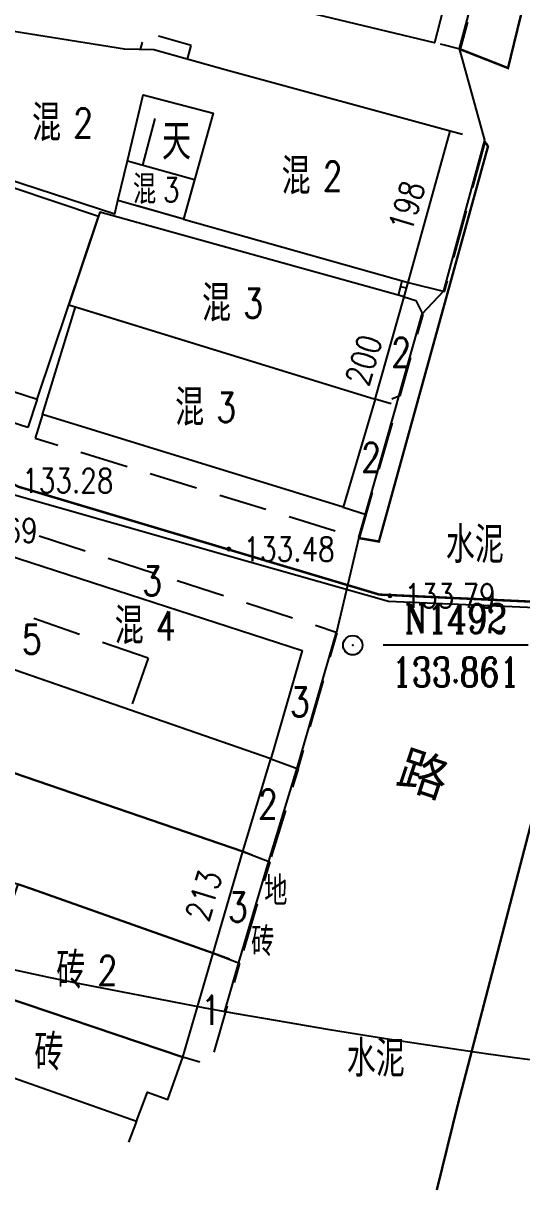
# Model space of a CAD drawing. Extents: x 529262 to 576451, y 2694391 to 2717535.
# Drawn here: x 566934.64 to 566955.24, y 2709936.6 to 2709984.47 of the extents above; entities that cross this region are included whole.
import ezdxf
from ezdxf.enums import TextEntityAlignment as Align
from ezdxf.xclip import XClip

# ---------------------------------------------------------------- set-up
doc = ezdxf.new("R2010")
doc.units = 0
doc.header["$XCLIPFRAME"] = 0
doc.linetypes.add('X5', pattern=[3, 2, -1])
for name, color, linetype in [('a红线图', 1, 'Continuous'), ('DLSS', 4, 'Continuous'), ('DMTZ', 8, 'Continuous'), ('GCD', 8, 'Continuous'), ('JMD', 8, 'Continuous'), ('KZD', 8, 'Continuous'), ('PP-COM', 7, 'Continuous'), ('RD-中线', 40, 'Continuous'), ('RD-红线', 7, 'Continuous'), ('RD-街巷路', 8, 'Continuous'), ('ZJ', 7, 'Continuous'), ('图层1', 7, 'Continuous'), ('污水管径标注_W10-', 202, 'Continuous')]:
    doc.layers.add(name, color=color, linetype=linetype)
doc.styles.add('HZ', font='rs.shx', dxfattribs={"width": 0.8, "bigfont": 'hztxt.shx'})
doc.styles.add('romanc', font='romanc.shx', dxfattribs={"width": 0.8})
doc.styles.add('等线体', font='simhei.ttf')

# ---------------------------------------------------------------- blocks, each defined once
blk = doc.blocks.new('A$C19FD0107')
at = {"layer": 'RD-中线', "color": 8, "linetype": 'Continuous', "flags": 128}
for points in [[(-4915.644, 15741.627), (-4680.014, 15724.535, -0.06919), (-4464.529, 15678.478), (-4107.284, 15548.587, 0.074087), (-4020.642, 15530.949), (-3764.952, 15517.406)], [(-4490.734, 14139.438, 0), (-4490.29, 14139.417)], [(-3818.251, 14086.168, 0), (-3817.74, 14086.169)]]:
    blk.add_lwpolyline(points, format="xyb", dxfattribs=at)
at = {"layer": 'RD-红线', "color": 8, "linetype": 'Continuous', "flags": 128}
blk.add_lwpolyline([(-4584.201, 15730.063, -0.039951), (-4458.379, 15695.394), (-4101.133, 15565.504, 0.074087), (-4019.69, 15548.924), (-3378.211, 15514.945)], format="xyb", dxfattribs=at)
blk = doc.blocks.new('GC200')
at = {"linetype": 'Continuous', "const_width": 0.2, "flags": 128}
blk.add_lwpolyline([(-0.1, 0, 1), (0.1, 0, 1)], format="xyb", close=True, dxfattribs=at)
blk = doc.blocks.new('gc117')
at = {"color": 8}
blk.add_circle((0, 0), 0.8, dxfattribs=at)
blk.add_point((0, 0), dxfattribs=at)

msp = doc.modelspace()

# ---------------------------------------------------------------- linework, layer by layer
at = {"layer": 'a红线图', "color": 8, "linetype": 'Continuous', "lineweight": 0, "const_width": 0.1, "elevation": 1, "flags": 128}
msp.add_lwpolyline([(566696.597, 2710071.626), (566725.76, 2710055.912), (566732.088, 2710053.298), (566751.244, 2710045.851), (566769.178, 2710038.018), (566805.651, 2710021.905), (566842.329, 2710005.646), (566879.093, 2709990.054), (566915.838, 2709974.529), (566934.446, 2709965.319), (566949.35, 2709960.864), (566992.946, 2709958.837), (567025.375, 2709957.24)], dxfattribs=at)
msp.add_lwpolyline([(566696.597, 2710071.626), (566725.76, 2710055.912), (566732.088, 2710053.298), (566751.244, 2710045.851), (566769.178, 2710038.018), (566805.651, 2710021.905), (566842.329, 2710005.646), (566879.093, 2709990.054), (566915.838, 2709974.529), (566934.446, 2709965.319), (566949.35, 2709960.864), (566992.946, 2709958.837), (567025.375, 2709957.24)], dxfattribs=at)
at = {"layer": 'DLSS', "linetype": 'Continuous', "const_width": 0.1, "flags": 128}
for points, elevation in [([(566957.975, 2709996.171), (566954.669, 2709982.618), (566952.687, 2709983.397)], 134.222), ([(566957.975, 2709996.171), (566954.669, 2709982.618), (566952.687, 2709983.397)], 134.222), ([(566953.756, 2709979.53), (566953.841, 2709979.374), (566949.336, 2709963.055), (566948.53, 2709963.195)], 133.707), ([(566953.756, 2709979.53), (566953.841, 2709979.374), (566949.336, 2709963.055), (566948.53, 2709963.195)], 133.707), ([(566953.756, 2709979.53), (566953.841, 2709979.374), (566949.336, 2709963.055), (566948.53, 2709963.195)], 133.707), ([(566953.756, 2709979.53), (566953.841, 2709979.374), (566949.336, 2709963.055), (566948.53, 2709963.195)], 133.707), ([(566968.305, 2709975.472), (566963.075, 2709971.892), (566961.604, 2709970.421), (566960.607, 2709968.971), (566960.069, 2709967.89), (566958.964, 2709963.835), (566957.666, 2709959.029), (566955.639, 2709951.464), (566952.6, 2709939.811)], 133.673)]:
    msp.add_lwpolyline(points, dxfattribs=dict(at, elevation=elevation))
at = {"layer": 'JMD', "linetype": 'Continuous'}
msp.add_line((566950.478, 2709973.518), (566950.236, 2709973.584), dxfattribs=at)
msp.add_line((566950.478, 2709973.518), (566950.236, 2709973.584), dxfattribs=at)
msp.add_line((566950.478, 2709973.518), (566950.236, 2709973.584), dxfattribs=at)
msp.add_line((566950.478, 2709973.518), (566950.236, 2709973.584), dxfattribs=at)
at = {"layer": 'JMD', "linetype": 'Continuous', "flags": 128}
for points, elevation in [([(566953.597, 2709991.318), (566951.635, 2709983.662), (566941.517, 2709986.097), (566943.847, 2709994.991)], 134.928), ([(566953.597, 2709991.318), (566951.635, 2709983.662), (566941.517, 2709986.097), (566943.847, 2709994.991)], 134.928), ([(566953.597, 2709991.318), (566951.635, 2709983.662), (566941.517, 2709986.097), (566943.847, 2709994.991)], 134.928), ([(566953.597, 2709991.318), (566951.635, 2709983.662), (566941.517, 2709986.097), (566943.847, 2709994.991)], 134.928), ([(566950.542, 2709973.753), (566952.284, 2709980.015), (566942.985, 2709982.548), (566940.037, 2709983.364), (566938.829, 2709983.402), (566933.907, 2709984.188), (566933.465, 2709983.068), (566932.037, 2709978.677), (566938.423, 2709976.6), (566938.552, 2709977.144), (566938.943, 2709978.78), (566939.594, 2709981.51), (566942.485, 2709980.752), (566941.268, 2709976.376)], 133.831), ([(566950.542, 2709973.753), (566952.284, 2709980.015), (566942.985, 2709982.548), (566940.037, 2709983.364), (566938.829, 2709983.402), (566933.907, 2709984.188), (566933.465, 2709983.068), (566932.037, 2709978.677), (566938.423, 2709976.6), (566938.552, 2709977.144), (566938.943, 2709978.78), (566939.594, 2709981.51), (566942.485, 2709980.752), (566941.268, 2709976.376)], 133.831), ([(566950.542, 2709973.753), (566952.284, 2709980.015), (566942.985, 2709982.548), (566940.037, 2709983.364), (566938.829, 2709983.402), (566933.907, 2709984.188), (566933.465, 2709983.068), (566932.037, 2709978.677), (566938.423, 2709976.6), (566938.552, 2709977.144), (566938.943, 2709978.78), (566939.594, 2709981.51), (566942.485, 2709980.752), (566941.268, 2709976.376)], 133.831), ([(566950.542, 2709973.753), (566952.284, 2709980.015), (566942.985, 2709982.548), (566940.037, 2709983.364), (566938.829, 2709983.402), (566933.907, 2709984.188), (566933.465, 2709983.068), (566932.037, 2709978.677), (566938.423, 2709976.6), (566938.552, 2709977.144), (566938.943, 2709978.78), (566939.594, 2709981.51), (566942.485, 2709980.752), (566941.268, 2709976.376)], 133.831), ([(566938.552, 2709977.144), (566938.943, 2709978.78), (566941.722, 2709978.007), (566941.268, 2709976.376)], 133.831), ([(566938.552, 2709977.144), (566938.943, 2709978.78), (566941.722, 2709978.007), (566941.268, 2709976.376)], 133.831), ([(566938.552, 2709977.144), (566938.943, 2709978.78), (566941.722, 2709978.007), (566941.268, 2709976.376)], 133.831), ([(566938.552, 2709977.144), (566938.943, 2709978.78), (566941.722, 2709978.007), (566941.268, 2709976.376)], 133.831), ([(566930.868, 2709963.51), (566946.165, 2709958.557), (566944.864, 2709954.073), (566929.449, 2709959.424)], 133.691), ([(566930.868, 2709963.51), (566946.165, 2709958.557), (566944.864, 2709954.073), (566929.449, 2709959.424)], 133.691), ([(566930.868, 2709963.51), (566946.165, 2709958.557), (566944.864, 2709954.073), (566929.449, 2709959.424)], 133.691), ([(566930.868, 2709963.51), (566946.165, 2709958.557), (566944.864, 2709954.073), (566929.449, 2709959.424)], 133.691), ([(566930.162, 2709945.481), (566926.11, 2709946.83), (566925.548, 2709945.139), (566931.133, 2709943.17), (566930.765, 2709942.126), (566939.324, 2709939.108), (566939.781, 2709940.298), (566940.62, 2709940.003), (566941.241, 2709941.75), (566932.915, 2709944.558)], 133.87), ([(566930.162, 2709945.481), (566926.11, 2709946.83), (566925.548, 2709945.139), (566931.133, 2709943.17), (566930.765, 2709942.126), (566939.324, 2709939.108), (566939.781, 2709940.298), (566940.62, 2709940.003), (566941.241, 2709941.75), (566932.915, 2709944.558)], 133.87), ([(566930.162, 2709945.481), (566926.11, 2709946.83), (566925.548, 2709945.139), (566931.133, 2709943.17), (566930.765, 2709942.126), (566939.324, 2709939.108), (566939.781, 2709940.298), (566940.62, 2709940.003), (566941.241, 2709941.75), (566932.915, 2709944.558)], 133.87), ([(566930.162, 2709945.481), (566926.11, 2709946.83), (566925.548, 2709945.139), (566931.133, 2709943.17), (566930.765, 2709942.126), (566939.324, 2709939.108), (566939.781, 2709940.298), (566940.62, 2709940.003), (566941.241, 2709941.75), (566932.915, 2709944.558)], 133.87)]:
    msp.add_lwpolyline(points, close=True, dxfattribs=dict(at, elevation=elevation))
at = {"layer": 'JMD', "linetype": 'X5', "flags": 128}
for points, elevation in [([(566953.8, 2709987.406), (566952.687, 2709983.397), (566951.635, 2709983.662)], 135.621), ([(566953.8, 2709987.406), (566952.687, 2709983.397), (566951.635, 2709983.662)], 135.621), ([(566953.8, 2709987.406), (566952.687, 2709983.397), (566951.635, 2709983.662)], 135.621), ([(566953.8, 2709987.406), (566952.687, 2709983.397), (566951.635, 2709983.662)], 135.621), ([(566941.423, 2709982.98), (566941.583, 2709983.547), (566939.665, 2709984.086), (566939.468, 2709983.386)], 135.428), ([(566941.423, 2709982.98), (566941.583, 2709983.547), (566939.665, 2709984.086), (566939.468, 2709983.386)], 135.428), ([(566941.423, 2709982.98), (566941.583, 2709983.547), (566939.665, 2709984.086), (566939.468, 2709983.386)], 135.428), ([(566941.423, 2709982.98), (566941.583, 2709983.547), (566939.665, 2709984.086), (566939.468, 2709983.386)], 135.428), ([(566939.589, 2709978.6), (566940.303, 2709981.325)], 133.56), ([(566939.589, 2709978.6), (566940.303, 2709981.325)], 133.56), ([(566939.589, 2709978.6), (566940.303, 2709981.325)], 133.56), ([(566939.589, 2709978.6), (566940.303, 2709981.325)], 133.56), ([(566950.542, 2709973.753), (566952.043, 2709973.382), (566953.741, 2709979.618), (566952.284, 2709980.015)], 133.831), ([(566950.542, 2709973.753), (566952.043, 2709973.382), (566953.741, 2709979.618), (566952.284, 2709980.015)], 133.831), ([(566950.542, 2709973.753), (566952.043, 2709973.382), (566953.741, 2709979.618), (566952.284, 2709980.015)], 133.831), ([(566950.542, 2709973.753), (566952.043, 2709973.382), (566953.741, 2709979.618), (566952.284, 2709980.015)], 133.831), ([(566941.268, 2709976.376), (566938.552, 2709977.144)], 133.831), ([(566941.268, 2709976.376), (566938.552, 2709977.144)], 133.831), ([(566941.268, 2709976.376), (566938.552, 2709977.144)], 133.831), ([(566941.268, 2709976.376), (566938.552, 2709977.144)], 133.831), ([(566950.382, 2709973.166), (566950.856, 2709973.018), (566951.15, 2709972.432), (566950.2, 2709969.073), (566949.557, 2709968.822), (566949.179, 2709968.931)], 134.335), ([(566950.382, 2709973.166), (566950.856, 2709973.018), (566951.15, 2709972.432), (566950.2, 2709969.073), (566949.557, 2709968.822), (566949.179, 2709968.931)], 134.335), ([(566950.382, 2709973.166), (566950.856, 2709973.018), (566951.15, 2709972.432), (566950.2, 2709969.073), (566949.557, 2709968.822), (566949.179, 2709968.931)], 134.335), ([(566950.382, 2709973.166), (566950.856, 2709973.018), (566951.15, 2709972.432), (566950.2, 2709969.073), (566949.557, 2709968.822), (566949.179, 2709968.931)], 134.335), ([(566935.435, 2709968.306), (566935.134, 2709967.329), (566948.53, 2709963.195), (566950.098, 2709968.666), (566949.179, 2709968.931)], 135.298), ([(566935.435, 2709968.306), (566935.134, 2709967.329), (566948.53, 2709963.195), (566950.098, 2709968.666), (566949.179, 2709968.931)], 135.298), ([(566935.435, 2709968.306), (566935.134, 2709967.329), (566948.53, 2709963.195), (566950.098, 2709968.666), (566949.179, 2709968.931)], 135.298), ([(566935.435, 2709968.306), (566935.134, 2709967.329), (566948.53, 2709963.195), (566950.098, 2709968.666), (566949.179, 2709968.931)], 135.298), ([(566944.864, 2709954.073), (566945.994, 2709953.665), (566947.615, 2709959.288), (566931.219, 2709964.597), (566930.868, 2709963.51)], 133.846), ([(566944.864, 2709954.073), (566945.994, 2709953.665), (566947.615, 2709959.288), (566931.219, 2709964.597), (566930.868, 2709963.51)], 133.846), ([(566944.864, 2709954.073), (566945.994, 2709953.665), (566947.615, 2709959.288), (566931.219, 2709964.597), (566930.868, 2709963.51)], 133.846), ([(566944.864, 2709954.073), (566945.994, 2709953.665), (566947.615, 2709959.288), (566931.219, 2709964.597), (566930.868, 2709963.51)], 133.846), ([(566947.861, 2709964.473), (566948.815, 2709964.177)], 133.807), ([(566947.861, 2709964.473), (566948.815, 2709964.177)], 133.807), ([(566947.861, 2709964.473), (566948.815, 2709964.177)], 133.807), ([(566947.861, 2709964.473), (566948.815, 2709964.177)], 133.807), ([(566939.804, 2709958.232), (566930.193, 2709961.568)], 149.718), ([(566939.804, 2709958.232), (566930.193, 2709961.568)], 149.718), ([(566939.804, 2709958.232), (566930.193, 2709961.568)], 149.718), ([(566939.804, 2709958.232), (566930.193, 2709961.568)], 149.718), ([(566939.804, 2709958.232), (566939.06, 2709956.088)], 149.718), ([(566939.804, 2709958.232), (566939.06, 2709956.088)], 149.718), ([(566939.804, 2709958.232), (566939.06, 2709956.088)], 149.718), ([(566939.804, 2709958.232), (566939.06, 2709956.088)], 149.718), ([(566944.864, 2709954.073), (566945.994, 2709953.665), (566944.823, 2709949.816), (566943.714, 2709950.246)], 133.846), ([(566944.864, 2709954.073), (566945.994, 2709953.665), (566944.823, 2709949.816), (566943.714, 2709950.246)], 133.846), ([(566944.864, 2709954.073), (566945.994, 2709953.665), (566944.823, 2709949.816), (566943.714, 2709950.246)], 133.846), ([(566944.864, 2709954.073), (566945.994, 2709953.665), (566944.823, 2709949.816), (566943.714, 2709950.246)], 133.846), ([(566942.489, 2709946.051), (566943.583, 2709945.635), (566942.361, 2709941.425), (566941.241, 2709941.75)], 133.878), ([(566942.489, 2709946.051), (566943.583, 2709945.635), (566942.361, 2709941.425), (566941.241, 2709941.75)], 133.878), ([(566942.489, 2709946.051), (566943.583, 2709945.635), (566942.361, 2709941.425), (566941.241, 2709941.75)], 133.878), ([(566942.489, 2709946.051), (566943.583, 2709945.635), (566942.361, 2709941.425), (566941.241, 2709941.75)], 133.878)]:
    msp.add_lwpolyline(points, dxfattribs=dict(at, elevation=elevation))
at = {"layer": 'JMD', "linetype": 'Continuous', "flags": 128}
for points in [[(566937.75, 2709976.483), (566932.408, 2709978.279), (566929.718, 2709970.72), (566935.214, 2709968.94)], [(566937.75, 2709976.483), (566932.408, 2709978.279), (566929.718, 2709970.72), (566935.214, 2709968.94)], [(566937.75, 2709976.483), (566932.408, 2709978.279), (566929.718, 2709970.72), (566935.214, 2709968.94)], [(566937.75, 2709976.483), (566932.408, 2709978.279), (566929.718, 2709970.72), (566935.214, 2709968.94)], [(566936.524, 2709972.836), (566949.179, 2709968.931), (566950.382, 2709973.166), (566937.812, 2709976.665)], [(566936.524, 2709972.836), (566949.179, 2709968.931), (566950.382, 2709973.166), (566937.812, 2709976.665)], [(566936.524, 2709972.836), (566949.179, 2709968.931), (566950.382, 2709973.166), (566937.812, 2709976.665)], [(566936.524, 2709972.836), (566949.179, 2709968.931), (566950.382, 2709973.166), (566937.812, 2709976.665)], [(566935.435, 2709968.306), (566936.806, 2709972.749), (566949.179, 2709968.931), (566947.861, 2709964.473)], [(566935.435, 2709968.306), (566936.806, 2709972.749), (566949.179, 2709968.931), (566947.861, 2709964.473)], [(566935.435, 2709968.306), (566936.806, 2709972.749), (566949.179, 2709968.931), (566947.861, 2709964.473)], [(566935.435, 2709968.306), (566936.806, 2709972.749), (566949.179, 2709968.931), (566947.861, 2709964.473)], [(566943.714, 2709950.246), (566944.864, 2709954.073), (566923.138, 2709961.614), (566922.772, 2709961.717), (566922.707, 2709961.551), (566921.458, 2709961.994), (566920.144, 2709958.335)], [(566943.714, 2709950.246), (566944.864, 2709954.073), (566923.138, 2709961.614), (566922.772, 2709961.717), (566922.707, 2709961.551), (566921.458, 2709961.994), (566920.144, 2709958.335)], [(566943.714, 2709950.246), (566944.864, 2709954.073), (566923.138, 2709961.614), (566922.772, 2709961.717), (566922.707, 2709961.551), (566921.458, 2709961.994), (566920.144, 2709958.335)], [(566943.714, 2709950.246), (566944.864, 2709954.073), (566923.138, 2709961.614), (566922.772, 2709961.717), (566922.707, 2709961.551), (566921.458, 2709961.994), (566920.144, 2709958.335)], [(566942.489, 2709946.051), (566943.714, 2709950.246), (566920.144, 2709958.335), (566918.236, 2709954.485), (566930.511, 2709950.252), (566934.987, 2709948.7)], [(566942.489, 2709946.051), (566943.714, 2709950.246), (566920.144, 2709958.335), (566918.236, 2709954.485), (566930.511, 2709950.252), (566934.987, 2709948.7)], [(566942.489, 2709946.051), (566943.714, 2709950.246), (566920.144, 2709958.335), (566918.236, 2709954.485), (566930.511, 2709950.252), (566934.987, 2709948.7)], [(566942.489, 2709946.051), (566943.714, 2709950.246), (566920.144, 2709958.335), (566918.236, 2709954.485), (566930.511, 2709950.252), (566934.987, 2709948.7)], [(566941.241, 2709941.75), (566942.489, 2709946.051), (566934.987, 2709948.7), (566934.423, 2709948.895), (566932.915, 2709944.558)], [(566941.241, 2709941.75), (566942.489, 2709946.051), (566934.987, 2709948.7), (566934.423, 2709948.895), (566932.915, 2709944.558)], [(566941.241, 2709941.75), (566942.489, 2709946.051), (566934.987, 2709948.7), (566934.423, 2709948.895), (566932.915, 2709944.558)], [(566941.241, 2709941.75), (566942.489, 2709946.051), (566934.987, 2709948.7), (566934.423, 2709948.895), (566932.915, 2709944.558)]]:
    msp.add_lwpolyline(points, close=True, dxfattribs=at)
for points in [[(566950.141, 2709973.233), (566950.301, 2709973.821)], [(566950.141, 2709973.233), (566950.301, 2709973.821)], [(566950.141, 2709973.233), (566950.301, 2709973.821)], [(566950.141, 2709973.233), (566950.301, 2709973.821)], [(566950.382, 2709973.166), (566950.542, 2709973.753)], [(566950.382, 2709973.166), (566950.542, 2709973.753)], [(566950.382, 2709973.166), (566950.542, 2709973.753)], [(566950.382, 2709973.166), (566950.542, 2709973.753)]]:
    msp.add_lwpolyline(points, dxfattribs=at)
at = {"layer": 'JMD', "linetype": 'X5', "flags": 128}
for points in [[(566935.214, 2709968.94), (566934.833, 2709967.77), (566929.339, 2709969.55), (566929.718, 2709970.72)], [(566935.214, 2709968.94), (566934.833, 2709967.77), (566929.339, 2709969.55), (566929.718, 2709970.72)], [(566935.214, 2709968.94), (566934.833, 2709967.77), (566929.339, 2709969.55), (566929.718, 2709970.72)], [(566935.214, 2709968.94), (566934.833, 2709967.77), (566929.339, 2709969.55), (566929.718, 2709970.72)], [(566943.714, 2709950.246), (566944.823, 2709949.816), (566943.583, 2709945.635), (566942.489, 2709946.051)], [(566943.714, 2709950.246), (566944.823, 2709949.816), (566943.583, 2709945.635), (566942.489, 2709946.051)], [(566943.714, 2709950.246), (566944.823, 2709949.816), (566943.583, 2709945.635), (566942.489, 2709946.051)], [(566943.714, 2709950.246), (566944.823, 2709949.816), (566943.583, 2709945.635), (566942.489, 2709946.051)]]:
    msp.add_lwpolyline(points, dxfattribs=at)
at = {"layer": 'JMD', "linetype": 'Continuous', "elevation": 133.359, "flags": 128}
msp.add_lwpolyline([(566930.432, 2709941.146), (566930.765, 2709942.126), (566939.324, 2709939.108), (566938.988, 2709938.233)], dxfattribs=at)
msp.add_lwpolyline([(566930.432, 2709941.146), (566930.765, 2709942.126), (566939.324, 2709939.108), (566938.988, 2709938.233)], dxfattribs=at)
at = {"layer": 'KZD', "linetype": 'Continuous'}
msp.add_line((566955.505, 2709958.77, 133.861), (566949.505, 2709958.77, 133.861), dxfattribs=at)
msp.add_line((566955.505, 2709958.77, 133.861), (566949.505, 2709958.77, 133.861), dxfattribs=at)
msp.add_line((566955.505, 2709958.77, 133.861), (566949.505, 2709958.77, 133.861), dxfattribs=at)
msp.add_line((566955.505, 2709958.77, 133.861), (566949.505, 2709958.77, 133.861), dxfattribs=at)
at = {"layer": 'RD-街巷路', "color": 8, "linetype": 'Continuous'}
for points, elevation in [([(566952.658, 2709983.424), (566954.7, 2709991.055), (566954.074, 2709991.215), (566955.774, 2709995.516), (566955.651, 2709995.562), (566957.826, 2710000.985), (566957.976, 2710000.923), (566959.023, 2710004.918), (566960.163, 2710009.918)], 134.222), ([(566948.501, 2709963.222), (566950.069, 2709968.693), (566950.171, 2709969.1), (566951.121, 2709972.459), (566952.014, 2709973.409), (566953.713, 2709979.645)], 133.707), ([(566948.501, 2709963.222), (566947.586, 2709959.315)], 133.707)]:
    msp.add_lwpolyline(points, dxfattribs=dict(at, elevation=elevation))
at = {"layer": 'RD-街巷路', "color": 8, "elevation": 133.707}
msp.add_lwpolyline([(566953.713, 2709979.645), (566952.658, 2709983.424)], dxfattribs=at)
at = {"layer": 'RD-街巷路', "color": 8, "linetype": 'Continuous'}
msp.add_lwpolyline([(566942.969, 2709943.645), (566943.554, 2709945.662), (566944.794, 2709949.843), (566945.965, 2709953.692), (566947.586, 2709959.315)], dxfattribs=at)
at = {"layer": '图层1', "color": 252, "linetype": 'Continuous', "const_width": 0.1, "flags": 128}
msp.add_lwpolyline([(566987.524, 2709912.145), (566971.797, 2709917.074), (566964.601, 2709920.163), (566958.275, 2709923.684), (566956.362, 2709925.51), (566951.858, 2709933.5), (566951.638, 2709935.902), (566952.6, 2709939.811)], dxfattribs=at)
at = {"layer": '污水管径标注_W10-'}
msp.add_lwpolyline([(566705.082, 2710066.576), (566722.647, 2710057.012), (566725.58, 2710055.414), (566740.949, 2710048.983), (566759.399, 2710041.263), (566777.849, 2710033.542), (566796.299, 2710025.822), (566804.915, 2710022.217), (566814.682, 2710017.946), (566833.007, 2710009.934), (566851.332, 2710001.921), (566860.805, 2709997.779), (566869.692, 2709993.991), (566888.091, 2709986.149), (566906.49, 2709978.308), (566916.921, 2709973.862), (566924.612, 2709969.88), (566933.794, 2709965.127), (566943.086, 2709962.483), (566949.736, 2709960.59), (566962.809, 2709960.024), (566982.791, 2709959.158), (567002.772, 2709958.291), (567025.47, 2709957.308)], dxfattribs=at)

# ---------------------------------------------------------------- block references
at = {"layer": 'GCD', "linetype": 'Continuous'}
ref = msp.add_blockref('GC200', (566933.998, 2709965.569, 133.28), dxfattribs=dict(at, xscale=0.5, yscale=0.5, zscale=0.5))
ref.add_attrib('height', '133.28', dxfattribs={"linetype": 'Continuous', "height": 1, "style": 'HZ', "width": 0.8}).set_placement((566934.598, 2709965.569, 133.28), align=Align.MIDDLE_LEFT)
ref = msp.add_blockref('GC200', (566930.868, 2709963.51, 133.691), dxfattribs=dict(at, xscale=0.5, yscale=0.5))
ref.add_attrib('height', '133.69', dxfattribs={"linetype": 'Continuous', "height": 1, "style": 'HZ', "width": 0.8}).set_placement((566931.468, 2709963.51, 133.691), align=Align.MIDDLE_LEFT)
ref = msp.add_blockref('GC200', (566943.138, 2709962.742, 133.478), dxfattribs=dict(at, xscale=0.5, yscale=0.5, zscale=0.5))
ref.add_attrib('height', '133.48', dxfattribs={"linetype": 'Continuous', "height": 1, "style": 'HZ', "width": 0.8}).set_placement((566943.738, 2709962.742, 133.478), align=Align.MIDDLE_LEFT)
ref = msp.add_blockref('GC200', (566949.79, 2709960.814, 133.788), dxfattribs=dict(at, xscale=0.5, yscale=0.5, zscale=0.5))
ref.add_attrib('height', '133.79', dxfattribs={"linetype": 'Continuous', "height": 1, "style": 'HZ', "width": 0.8}).set_placement((566950.39, 2709960.814, 133.788), align=Align.MIDDLE_LEFT)
at = {"layer": 'KZD', "linetype": 'Continuous', "xscale": 0.5, "yscale": 0.5, "zscale": 0.5}
msp.add_blockref('gc117', (566948.255, 2709958.77, 133.861), dxfattribs=at)
msp.add_blockref('gc117', (566948.255, 2709958.77, 133.861), dxfattribs=at)
msp.add_blockref('gc117', (566948.255, 2709958.77, 133.861), dxfattribs=at)
msp.add_blockref('gc117', (566948.255, 2709958.77, 133.861), dxfattribs=at)
at = {"layer": 'PP-COM'}
ref = msp.add_blockref('A$C19FD0107', (570997.993, 2694390.603), dxfattribs=at)
XClip(ref).set_block_clipping_path([(-9366.4383134884, 14428.6043910822), (-3328.4480743363, 17452.7484863754)])

# ---------------------------------------------------------------- texts
at = {"layer": 'DMTZ', "linetype": 'Continuous', "style": 'HZ', "width": 0.8}
msp.add_text('水泥', height=1.5, dxfattribs=at).set_placement((566949.206, 2709941.767), align=Align.MIDDLE)
msp.add_text('水泥', height=1.5, dxfattribs=at).set_placement((566949.206, 2709941.767), align=Align.MIDDLE)
msp.add_text('水泥', height=1.5, dxfattribs=at).set_placement((566949.206, 2709941.767), align=Align.MIDDLE)
msp.add_text('水泥', height=1.5, dxfattribs=at).set_placement((566949.206, 2709941.767), align=Align.MIDDLE)
at = {"layer": 'JMD', "linetype": 'Continuous', "style": 'HZ', "width": 0.8}
for s, height, p in [('混', 1.5, (566936.204, 2709980.353)), ('混', 1.5, (566936.204, 2709980.353)), ('混', 1.5, (566936.204, 2709980.353)), ('混', 1.5, (566936.204, 2709980.353)), ('混', 1.5, (566946.513, 2709978.151)), ('混', 1.5, (566946.513, 2709978.151)), ('混', 1.5, (566946.513, 2709978.151)), ('混', 1.5, (566946.513, 2709978.151)), ('混', 1.2, (566940.134, 2709977.604)), ('混', 1.2, (566940.134, 2709977.604)), ('混', 1.2, (566940.134, 2709977.604)), ('混', 1.2, (566940.134, 2709977.604)), ('混', 1.5, (566943.224, 2709972.9)), ('混', 1.5, (566943.224, 2709972.9)), ('混', 1.5, (566943.224, 2709972.9)), ('混', 1.5, (566943.224, 2709972.9)), ('混', 1.5, (566942.116, 2709968.593)), ('混', 1.5, (566942.116, 2709968.593)), ('混', 1.5, (566942.116, 2709968.593)), ('混', 1.5, (566942.116, 2709968.593)), ('混', 1.5, (566939.618, 2709959.571)), ('混', 1.5, (566939.618, 2709959.571)), ('混', 1.5, (566939.618, 2709959.571)), ('混', 1.5, (566939.618, 2709959.571)), ('砖', 1.5, (566937.208, 2709945.335)), ('砖', 1.5, (566937.208, 2709945.335)), ('砖', 1.5, (566937.208, 2709945.335)), ('砖', 1.5, (566937.208, 2709945.335)), ('砖', 1.5, (566936.302, 2709941.945)), ('砖', 1.5, (566936.302, 2709941.945)), ('砖', 1.5, (566936.302, 2709941.945)), ('砖', 1.5, (566936.302, 2709941.945))]:
    msp.add_text(s, height=height, dxfattribs=at).set_placement(p, align=Align.MIDDLE_RIGHT)
for s, height, p in [('2', 1.2, (566936.704, 2709980.353)), ('2', 1.2, (566936.704, 2709980.353)), ('2', 1.2, (566936.704, 2709980.353)), ('2', 1.2, (566936.704, 2709980.353)), ('2', 1.2, (566947.013, 2709978.151)), ('2', 1.2, (566947.013, 2709978.151)), ('2', 1.2, (566947.013, 2709978.151)), ('2', 1.2, (566947.013, 2709978.151)), ('3', 1, (566940.413, 2709977.586)), ('3', 1, (566940.413, 2709977.586)), ('3', 1, (566940.413, 2709977.586)), ('3', 1, (566940.413, 2709977.586)), ('3', 1.2, (566943.724, 2709972.9)), ('3', 1.2, (566943.724, 2709972.9)), ('3', 1.2, (566943.724, 2709972.9)), ('3', 1.2, (566943.724, 2709972.9)), ('2', 1.2, (566949.843, 2709970.868)), ('2', 1.2, (566949.843, 2709970.868)), ('2', 1.2, (566949.843, 2709970.868)), ('2', 1.2, (566949.843, 2709970.868)), ('3', 1.2, (566942.616, 2709968.593)), ('3', 1.2, (566942.616, 2709968.593)), ('3', 1.2, (566942.616, 2709968.593)), ('3', 1.2, (566942.616, 2709968.593)), ('2', 1.2, (566948.609, 2709966.53)), ('2', 1.2, (566948.609, 2709966.53)), ('2', 1.2, (566948.609, 2709966.53)), ('2', 1.2, (566948.609, 2709966.53)), ('3', 1.2, (566939.552, 2709961.429)), ('3', 1.2, (566939.552, 2709961.429)), ('3', 1.2, (566939.552, 2709961.429)), ('3', 1.2, (566939.552, 2709961.429)), ('4', 1.2, (566940.118, 2709959.571)), ('4', 1.2, (566940.118, 2709959.571)), ('4', 1.2, (566940.118, 2709959.571)), ('4', 1.2, (566940.118, 2709959.571)), ('5', 1.2, (566934.584, 2709959.012)), ('5', 1.2, (566934.584, 2709959.012)), ('5', 1.2, (566934.584, 2709959.012)), ('5', 1.2, (566934.584, 2709959.012)), ('3', 1.2, (566945.654, 2709956.43)), ('3', 1.2, (566945.654, 2709956.43)), ('3', 1.2, (566945.654, 2709956.43)), ('3', 1.2, (566945.654, 2709956.43)), ('2', 1.2, (566944.342, 2709952.209)), ('2', 1.2, (566944.342, 2709952.209)), ('2', 1.2, (566944.342, 2709952.209)), ('2', 1.2, (566944.342, 2709952.209)), ('3', 1.2, (566943.099, 2709947.948)), ('3', 1.2, (566943.099, 2709947.948)), ('3', 1.2, (566943.099, 2709947.948)), ('3', 1.2, (566943.099, 2709947.948)), ('2', 1.2, (566937.708, 2709945.335)), ('2', 1.2, (566937.708, 2709945.335)), ('2', 1.2, (566937.708, 2709945.335)), ('2', 1.2, (566937.708, 2709945.335)), ('1', 1.2, (566941.979, 2709943.688)), ('1', 1.2, (566941.979, 2709943.688)), ('1', 1.2, (566941.979, 2709943.688)), ('1', 1.2, (566941.979, 2709943.688))]:
    msp.add_text(s, height=height, dxfattribs=at).set_placement(p, align=Align.MIDDLE_LEFT)
at = {"layer": 'KZD', "linetype": 'Continuous', "style": 'romanc', "width": 0.8}
for s, p in [('N1492', (566952.505, 2709959.87)), ('N1492', (566952.505, 2709959.87)), ('N1492', (566952.505, 2709959.87)), ('N1492', (566952.505, 2709959.87)), ('133.861', (566952.505, 2709957.67)), ('133.861', (566952.505, 2709957.67)), ('133.861', (566952.505, 2709957.67)), ('133.861', (566952.505, 2709957.67))]:
    msp.add_text(s, height=1.2, dxfattribs=at).set_placement(p, align=Align.MIDDLE)
at = {"layer": 'ZJ', "color": 8, "linetype": 'Continuous', "style": 'HZ', "width": 0.8}
for s, height, p in [('天', 1.5, (566940.973, 2709979.592)), ('天', 1.5, (566940.973, 2709979.592)), ('天', 1.5, (566940.973, 2709979.592)), ('天', 1.5, (566940.973, 2709979.592)), ('水泥', 1.5, (566953.298, 2709962.995)), ('水泥', 1.5, (566953.298, 2709962.995)), ('水泥', 1.5, (566953.298, 2709962.995)), ('水泥', 1.5, (566953.298, 2709962.995)), ('地', 1.2, (566945.077, 2709948.677)), ('地', 1.2, (566945.077, 2709948.677)), ('地', 1.2, (566945.077, 2709948.677)), ('地', 1.2, (566945.077, 2709948.677)), ('砖', 1.2, (566944.535, 2709946.586)), ('砖', 1.2, (566944.535, 2709946.586)), ('砖', 1.2, (566944.535, 2709946.586)), ('砖', 1.2, (566944.535, 2709946.586))]:
    msp.add_text(s, height=height, dxfattribs=at).set_placement(p, align=Align.MIDDLE)
for s, p in [('198', (566950.486, 2709976.912)), ('198', (566950.486, 2709976.912)), ('198', (566950.486, 2709976.912)), ('198', (566950.486, 2709976.912)), ('200', (566948.71, 2709970.552)), ('200', (566948.71, 2709970.552)), ('200', (566948.71, 2709970.552)), ('200', (566948.71, 2709970.552)), ('213', (566942.099, 2709948.426)), ('213', (566942.099, 2709948.426)), ('213', (566942.099, 2709948.426)), ('213', (566942.099, 2709948.426))]:
    msp.add_text(s, height=1, rotation=73.2775, dxfattribs=at).set_placement(p, align=Align.MIDDLE)
at = {"layer": 'ZJ', "color": 8, "linetype": 'Continuous', "style": '等线体'}
msp.add_text('路', height=1.5, rotation=341.7132, dxfattribs=at).set_placement((566951.192, 2709953.485), align=Align.MIDDLE)
msp.add_text('路', height=1.5, rotation=341.7132, dxfattribs=at).set_placement((566951.192, 2709953.485), align=Align.MIDDLE)
msp.add_text('路', height=1.5, rotation=341.7132, dxfattribs=at).set_placement((566951.192, 2709953.485), align=Align.MIDDLE)
msp.add_text('路', height=1.5, rotation=341.7132, dxfattribs=at).set_placement((566951.192, 2709953.485), align=Align.MIDDLE)

doc.saveas('drawing.dxf')
